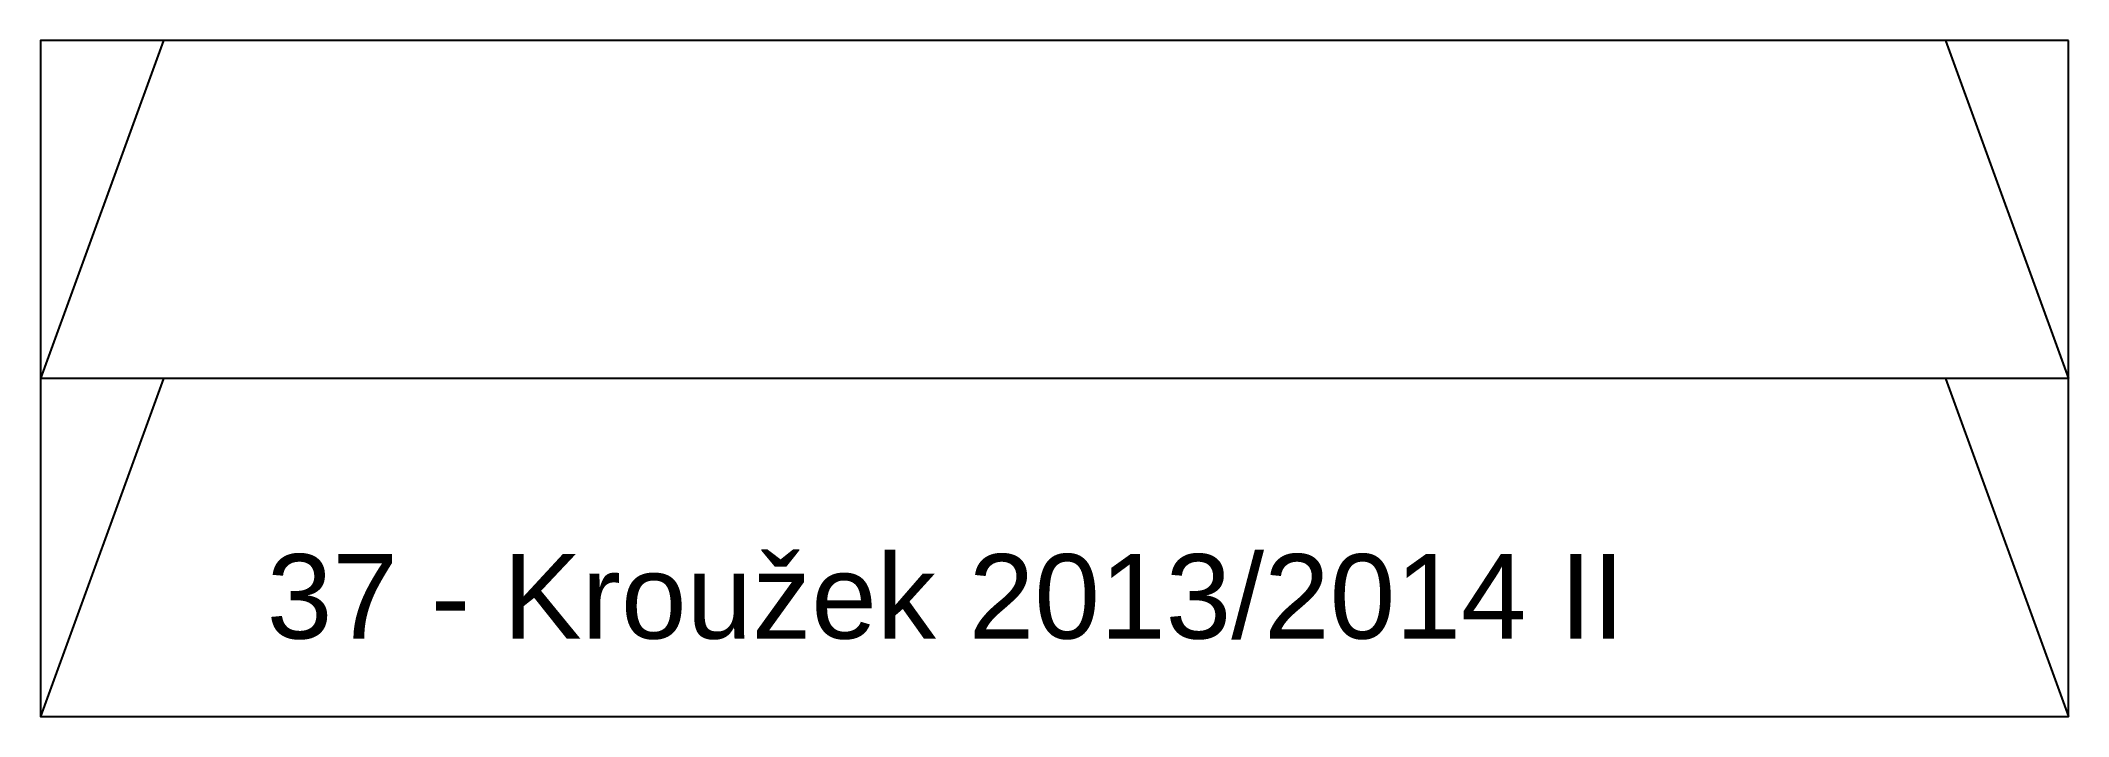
# Model space of a CAD drawing. Header units: millimetres. Extents: x 69 to 1269, y 81 to 481.
import ezdxf

# ---------------------------------------------------------------- set-up
doc = ezdxf.new("R2010")
doc.units = ezdxf.units.MM
doc.layers.add('rozhrani', color=4, linetype='Continuous')
doc.layers.add('TTmoduly', color=90, linetype='Continuous')
doc.styles.get("Standard").update_dxf_attribs({"font": 'arial.ttf'})

msp = doc.modelspace()

# ---------------------------------------------------------------- linework, layer by layer
at = {"layer": 'rozhrani'}
for p, q in [((141.9, 481.3), (69.2, 281.3)), ((1196.4, 481.3), (1269.2, 281.3)), ((141.9, 281.3), (69.2, 81.3)), ((1196.4, 281.3), (1269.2, 81.3))]:
    msp.add_line(p, q, dxfattribs=at)
at = {"layer": 'TTmoduly'}
msp.add_line((1269.2, 281.3), (69.2, 281.3), dxfattribs=at)
msp.add_lwpolyline([(1269.2, 481.3), (69.2, 481.3), (69.2, 81.3), (1269.2, 81.3)], close=True, dxfattribs=at)

# ---------------------------------------------------------------- texts
msp.add_text('37 - Kroužek 2013/2014 II', height=50, rotation=360, dxfattribs=at).set_placement((203, 127.4))

doc.saveas('drawing.dxf')
